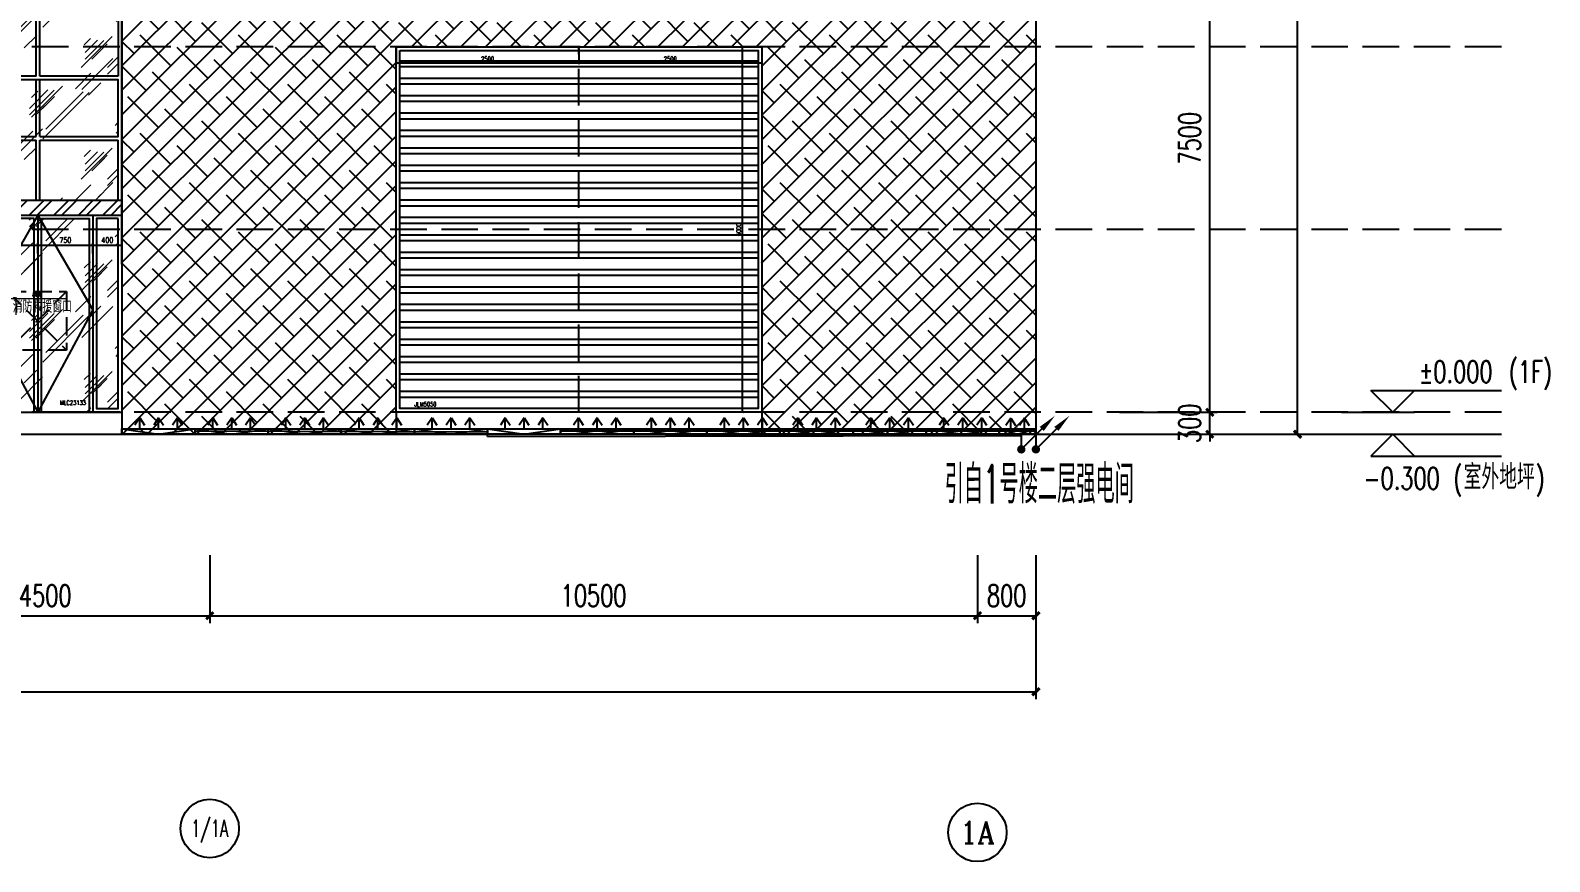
# Model space of a CAD drawing. Extents: x -2377130 to 293730, y -2 to 754590.
# Drawn here: x -1732193 to -1711414, y 511087 to 522465 of the extents above; entities that cross this region are included whole.
import ezdxf
from ezdxf.enums import TextEntityAlignment as Align

# ---------------------------------------------------------------- set-up
doc = ezdxf.new("R2010")
doc.units = 0
doc.header["$LTSCALE"] = 1000
doc.header["$MEASUREMENT"] = 0
for name, pattern in [('__DASH', [0.35, 0.25, -0.1]), ('DASH', [0.35, 0.25, -0.1]), ('DOTE', [2.42, 2, -0.2, 0.02, -0.2])]:
    doc.linetypes.add(name, pattern=pattern)
doc.layers.get('Defpoints').update_dxf_attribs({"color": 210})
doc.layers.add('.灯具', color=3, linetype='Continuous', lineweight=25)
doc.layers.add('A-WALL-HATCH', color=8, linetype='Continuous', lineweight=13)
for name, color, linetype in [('A-AXIS-D', 1, 'Continuous'), ('A-AXIS-DOTE', 14, 'DOTE'), ('A-HATCH-2', 251, 'Continuous'), ('A-LIN-V', 9, 'Continuous'), ('A-WINDOW', 140, 'Continuous'), ('A-门窗表显示尺寸', 160, 'Continuous'), ('AS-WALL', 40, 'Continuous'), ('DIM-照明', 3, 'Continuous'), ('DIM_ELEV', 3, 'Continuous'), ('EQUIP-照明', 3, 'Continuous'), ('LWIRE', 4, 'Continuous'), ('PUB_DIM', 3, 'Continuous'), ('PUB_TEXT', 7, 'Continuous'), ('建-文字', 7, 'Continuous'), ('照明-灯具', 3, 'Continuous')]:
    doc.layers.add(name, color=color, linetype=linetype)
doc.styles.add('_TCH_AXIS', font='COMPLEX', dxfattribs={"bigfont": 'GBCBIG'})
doc.styles.add('_TCH_DIM', font='SIMPLEX', dxfattribs={"bigfont": 'GBCBIG'})
doc.styles.add('_TCH_DIM_T3', font='SIMPLEX', dxfattribs={"width": 0.705882, "bigfont": 'GBCBIG'})
doc.styles.add('_TEL_DIM', font='SIMPLEX', dxfattribs={"width": 0.8, "height": 3.5, "bigfont": 'HZTXT'})
doc.styles.add('A-DIM_T3', font='SIMPLEX', dxfattribs={"width": 0.705882, "bigfont": 'GBCBIG'})
doc.styles.add('A-STANDARD', font='SIMPLEX', dxfattribs={"bigfont": 'GBCBIG'})
doc.styles.get("Standard").update_dxf_attribs({"font": 'gbenor.shx', "bigfont": 'gbcbig.shx'})
doc.styles.add('TG_LINETYPE', font='SIMPLEX', dxfattribs={"width": 0.8, "height": 3, "bigfont": 'HZTXT'})
doc.linetypes.add('灯带', pattern='A,0.4,-0.9,["线条1",TG_LINETYPE,S=0.1,R=0,X=-0.8,Y=-0.15],0', length=1.3)
doc.dimstyles.new('_TCH_ARCH&&100', dxfattribs={"dimtxt": 297.5, "dimasz": 100, "dimexe": 100, "dimexo": 100, "dimgap": 126.25, "dimtad": 1, "dimdec": 0, "dimzin": 0, "dimdsep": 46, "dimtxsty": '_TCH_DIM_T3', "dimblk": 'ARCHTICK', "dimcen": 0.09, "dimclrt": 7, "dimazin": 2, "dimtfac": 1, "dimtdec": 0, "dimtix": 1, "dimtmove": 2, "dimatfit": 3, "dimfxl": 0, "dimtolj": 1, "dimtzin": 0, "dimarcsym": 0})
doc.dimstyles.new('_TCH_ARCH&&20', dxfattribs={"dimtxt": 59.5, "dimasz": 20, "dimexe": 20, "dimexo": 20, "dimgap": 25.25, "dimtad": 1, "dimdec": 0, "dimzin": 0, "dimdsep": 46, "dimtxsty": '_TCH_DIM_T3', "dimblk": 'ARCHTICK', "dimcen": 0.09, "dimclrt": 7, "dimazin": 2, "dimtfac": 1, "dimtdec": 0, "dimtix": 1, "dimtmove": 2, "dimatfit": 3, "dimfxl": 0, "dimtolj": 1, "dimtzin": 0, "dimarcsym": 0})
doc.dimstyles.new('_TCH_ARCH&&25', dxfattribs={"dimtxt": 74.375, "dimasz": 25, "dimexe": 25, "dimexo": 25, "dimgap": 31.5625, "dimtad": 1, "dimdec": 0, "dimzin": 0, "dimdsep": 46, "dimtxsty": '_TCH_DIM_T3', "dimblk": 'ARCHTICK', "dimcen": 0.09, "dimclrt": 7, "dimazin": 2, "dimtfac": 1, "dimtdec": 0, "dimtix": 1, "dimtmove": 2, "dimatfit": 3, "dimfxl": 0, "dimtolj": 1, "dimtzin": 0, "dimarcsym": 0})
doc.dimstyles.new('A-DIM&&20', dxfattribs={"dimtxt": 59.5, "dimasz": 20, "dimexe": 20, "dimexo": 20, "dimgap": 25.25, "dimtad": 1, "dimdec": 0, "dimzin": 0, "dimdsep": 46, "dimtxsty": 'A-DIM_T3', "dimblk": 'ARCHTICK', "dimcen": 0.09, "dimclrt": 7, "dimazin": 2, "dimtfac": 1, "dimtdec": 0, "dimtix": 1, "dimtmove": 2, "dimatfit": 3, "dimfxl": 0, "dimtolj": 1, "dimtzin": 0, "dimarcsym": 0})
pattern_1 = [(45, (286619.6, 94784.9), (0, 1527.35065), [600, -360, 600, -360, 240, -523.28157]), (45, (286589.6, 94814.9), (0, 1527.35065), [480, -600, 360, -360, 420, -463.28157]), (45, (286589.6, 94904.9), (0, 1527.35065), [360, -720, 240, -360, 540, -463.28157]), (45, (286679.6, 94814.9), (0, 1527.35065), [360, -720, 300, -1303.2815]), (45, (286769.6, 94904.9), (0, 1527.35065), [180, -900, 120, -1483.2815]), (45, (286619.6, 95054.9), (0, 1527.35065), [120, -900, 120, -480, 300, -763.28157]), (45, (287159.6, 94964.9), (0, 1527.35065), [600, -900, 720, -475.2816]), (45, (287159.6, 94874.9), (0, 1527.35065), [840, -600, 900, -355.2816]), (45, (287309.6, 94994.9), (0, -1697.0563), [600, -840, 480, -763.2816]), (45, (287219.6, 95174.9), (0, 1527.35065), [300, -1200, 360, -823.2816]), (45, (287399.6, 95084.9), (0, 1527.35065), [240, -1200, 240, -1003.2815])]

# ---------------------------------------------------------------- blocks, each defined once
blk = doc.blocks.new('_ArchTick')
at = {"color": 0, "linetype": 'ByBlock', "const_width": 0.4}
blk.add_lwpolyline([(-0.5, -0.5), (0.5, 0.5)], dxfattribs=at)
blk = doc.blocks.new('*D649')
at = {"layer": 'A-门窗表显示尺寸', "color": 0, "lineweight": -2}
for p, q in [((-1640980, 522217), (-1640980, 522000)), ((-1638480, 522217), (-1638480, 522000)), ((-1640980, 522020), (-1638480, 522020))]:
    blk.add_line(p, q, dxfattribs=at)
at = {"layer": 'Defpoints', "color": 0}
for p in [(-1640980, 522237), (-1638480, 522237), (-1638480, 522020)]:
    blk.add_point(p, dxfattribs=at)
at = {"layer": 'A-门窗表显示尺寸', "color": 0, "lineweight": -2, "xscale": 20, "yscale": 20, "zscale": 20, "rotation": 180}
blk.add_blockref('_ArchTick', (-1640980, 522020), dxfattribs=at)
at = {"layer": 'A-门窗表显示尺寸', "color": 0, "lineweight": -2, "xscale": 20, "yscale": 20, "zscale": 20}
blk.add_blockref('_ArchTick', (-1638480, 522020), dxfattribs=at)
at = {"layer": 'A-门窗表显示尺寸', "color": 7, "insert": (-1639730, 522075), "char_height": 59.5, "attachment_point": 5, "style": 'A-DIM_T3'}
blk.add_mtext('\\A1;2500', dxfattribs=at)
blk = doc.blocks.new('*D650')
at = {"layer": 'A-门窗表显示尺寸', "color": 0, "lineweight": -2}
for p, q in [((-1643480, 522217), (-1643480, 522000)), ((-1640980, 522217), (-1640980, 522000)), ((-1643480, 522020), (-1640980, 522020))]:
    blk.add_line(p, q, dxfattribs=at)
at = {"layer": 'Defpoints', "color": 0}
for p in [(-1643480, 522237), (-1640980, 522237), (-1640980, 522020)]:
    blk.add_point(p, dxfattribs=at)
at = {"layer": 'A-门窗表显示尺寸', "color": 0, "lineweight": -2, "xscale": 20, "yscale": 20, "zscale": 20, "rotation": 180}
blk.add_blockref('_ArchTick', (-1643480, 522020), dxfattribs=at)
at = {"layer": 'A-门窗表显示尺寸', "color": 0, "lineweight": -2, "xscale": 20, "yscale": 20, "zscale": 20}
blk.add_blockref('_ArchTick', (-1640980, 522020), dxfattribs=at)
at = {"layer": 'A-门窗表显示尺寸', "color": 7, "insert": (-1642230, 522075), "char_height": 59.5, "attachment_point": 5, "style": 'A-DIM_T3'}
blk.add_mtext('\\A1;2500', dxfattribs=at)
blk = doc.blocks.new('*D651')
at = {"layer": 'A-门窗表显示尺寸', "color": 0, "lineweight": -2}
for p, q in [((-1638500, 522237), (-1638761, 522237)), ((-1638741, 517237), (-1638741, 522237)), ((-1638500, 517237), (-1638761, 517237))]:
    blk.add_line(p, q, dxfattribs=at)
at = {"layer": 'Defpoints', "color": 0}
for p in [(-1638741, 522237), (-1638480, 522237), (-1638480, 517237)]:
    blk.add_point(p, dxfattribs=at)
at = {"layer": 'A-门窗表显示尺寸', "color": 0, "lineweight": -2, "xscale": 20, "yscale": 20, "zscale": 20}
for p, rotation in [((-1638741, 522237), 90), ((-1638741, 517237), 270)]:
    blk.add_blockref('_ArchTick', p, dxfattribs=dict(at, rotation=rotation))
at = {"layer": 'A-门窗表显示尺寸', "color": 7, "insert": (-1638796, 519737), "char_height": 59.5, "attachment_point": 5, "rotation": 90, "style": 'A-DIM_T3'}
blk.add_mtext('\\A1;5000', dxfattribs=at)
blk = doc.blocks.new('*D673')
at = {"layer": 'Defpoints', "color": 0}
for p in [(-1737404, 510377), (-1736604, 510377), (-1736604, 510304)]:
    blk.add_point(p, dxfattribs=at)
at = {"layer": 'PUB_DIM', "color": 0, "lineweight": -2}
for p, q in [((-1737404, 510357), (-1737404, 510284)), ((-1736604, 510357), (-1736604, 510284)), ((-1737404, 510304), (-1736604, 510304))]:
    blk.add_line(p, q, dxfattribs=at)
at = {"layer": 'PUB_DIM', "color": 0, "lineweight": -2, "xscale": 20, "yscale": 20, "zscale": 20, "rotation": 180}
blk.add_blockref('_ArchTick', (-1737404, 510304), dxfattribs=at)
at = {"layer": 'PUB_DIM', "color": 0, "lineweight": -2, "xscale": 20, "yscale": 20, "zscale": 20}
blk.add_blockref('_ArchTick', (-1736604, 510304), dxfattribs=at)
at = {"layer": 'PUB_DIM', "color": 7, "insert": (-1737004, 510359), "char_height": 59.5, "attachment_point": 5, "style": '_TCH_DIM_T3'}
blk.add_mtext('\\A1;800', dxfattribs=at)
blk = doc.blocks.new('*D674')
at = {"layer": 'Defpoints', "color": 0}
for p in [(-1737342, 510399), (-1737291, 510399), (-1737342, 509599)]:
    blk.add_point(p, dxfattribs=at)
at = {"layer": 'PUB_DIM', "color": 0, "lineweight": -2}
for p, q in [((-1737322, 510399), (-1737271, 510399)), ((-1737291, 509599), (-1737291, 510399)), ((-1737322, 509599), (-1737271, 509599))]:
    blk.add_line(p, q, dxfattribs=at)
at = {"layer": 'PUB_DIM', "color": 0, "lineweight": -2, "xscale": 20, "yscale": 20, "zscale": 20}
for p, rotation in [((-1737291, 510399), 90), ((-1737291, 509599), 270)]:
    blk.add_blockref('_ArchTick', p, dxfattribs=dict(at, rotation=rotation))
at = {"layer": 'PUB_DIM', "color": 7, "insert": (-1737346, 509999), "char_height": 59.5, "attachment_point": 5, "rotation": 90, "style": '_TCH_DIM_T3'}
blk.add_mtext('\\A1;800', dxfattribs=at)
blk = doc.blocks.new('*D668')
at = {"layer": 'A-门窗表显示尺寸', "color": 0, "lineweight": -2}
for p, q in [((-1732840, 519410), (-1732840, 519550)), ((-1732840, 519525), (-1732090, 519525)), ((-1732090, 519410), (-1732090, 519550))]:
    blk.add_line(p, q, dxfattribs=at)
at = {"layer": 'Defpoints', "color": 0}
for p in [(-1732090, 519525), (-1732840, 519385), (-1732090, 519385)]:
    blk.add_point(p, dxfattribs=at)
at = {"layer": 'A-门窗表显示尺寸', "color": 0, "lineweight": -2, "xscale": 25, "yscale": 25, "zscale": 25, "rotation": 180}
blk.add_blockref('_ArchTick', (-1732840, 519525), dxfattribs=at)
at = {"layer": 'A-门窗表显示尺寸', "color": 0, "lineweight": -2, "xscale": 25, "yscale": 25, "zscale": 25}
blk.add_blockref('_ArchTick', (-1732090, 519525), dxfattribs=at)
at = {"layer": 'A-门窗表显示尺寸', "color": 7, "insert": (-1732465, 519594), "char_height": 74.4, "attachment_point": 5, "style": '_TCH_DIM_T3'}
blk.add_mtext('\\A1;750', dxfattribs=at)
blk = doc.blocks.new('*D669')
at = {"layer": 'A-门窗表显示尺寸', "color": 0, "lineweight": -2}
for p, q in [((-1732090, 519410), (-1732090, 519550)), ((-1732090, 519525), (-1731340, 519525)), ((-1731340, 519410), (-1731340, 519550))]:
    blk.add_line(p, q, dxfattribs=at)
at = {"layer": 'Defpoints', "color": 0}
for p in [(-1731340, 519525), (-1732090, 519385), (-1731340, 519385)]:
    blk.add_point(p, dxfattribs=at)
at = {"layer": 'A-门窗表显示尺寸', "color": 0, "lineweight": -2, "xscale": 25, "yscale": 25, "zscale": 25, "rotation": 180}
blk.add_blockref('_ArchTick', (-1732090, 519525), dxfattribs=at)
at = {"layer": 'A-门窗表显示尺寸', "color": 0, "lineweight": -2, "xscale": 25, "yscale": 25, "zscale": 25}
blk.add_blockref('_ArchTick', (-1731340, 519525), dxfattribs=at)
at = {"layer": 'A-门窗表显示尺寸', "color": 7, "insert": (-1731715, 519594), "char_height": 74.4, "attachment_point": 5, "style": '_TCH_DIM_T3'}
blk.add_mtext('\\A1;750', dxfattribs=at)
blk = doc.blocks.new('*D670')
at = {"layer": 'A-门窗表显示尺寸', "color": 0, "lineweight": -2}
for p, q in [((-1731340, 519410), (-1731340, 519550)), ((-1731340, 519525), (-1730940, 519525)), ((-1730940, 519410), (-1730940, 519550))]:
    blk.add_line(p, q, dxfattribs=at)
at = {"layer": 'Defpoints', "color": 0}
for p in [(-1730940, 519525), (-1731340, 519385), (-1730940, 519385)]:
    blk.add_point(p, dxfattribs=at)
at = {"layer": 'A-门窗表显示尺寸', "color": 0, "lineweight": -2, "xscale": 25, "yscale": 25, "zscale": 25, "rotation": 180}
blk.add_blockref('_ArchTick', (-1731340, 519525), dxfattribs=at)
at = {"layer": 'A-门窗表显示尺寸', "color": 0, "lineweight": -2, "xscale": 25, "yscale": 25, "zscale": 25}
blk.add_blockref('_ArchTick', (-1730940, 519525), dxfattribs=at)
at = {"layer": 'A-门窗表显示尺寸', "color": 7, "insert": (-1731140, 519594), "char_height": 74.4, "attachment_point": 5, "style": '_TCH_DIM_T3'}
blk.add_mtext('\\A1;400', dxfattribs=at)
blk = doc.blocks.new('*D481')
at = {"layer": 'A-AXIS-D', "color": 0, "lineweight": -2}
for p, q in [((-1844940, 515283), (-1844940, 513313)), ((-1718440, 515283), (-1718440, 513313)), ((-1844940, 513413), (-1718440, 513413))]:
    blk.add_line(p, q, dxfattribs=at)
at = {"layer": 'Defpoints', "color": 0}
for p in [(-1844940, 515383), (-1718440, 515383), (-1718440, 513413)]:
    blk.add_point(p, dxfattribs=at)
at = {"layer": 'A-AXIS-D', "color": 0, "lineweight": -2, "xscale": 100, "yscale": 100, "zscale": 100, "rotation": 180}
blk.add_blockref('_ArchTick', (-1844940, 513413), dxfattribs=at)
at = {"layer": 'A-AXIS-D', "color": 0, "lineweight": -2, "xscale": 100, "yscale": 100, "zscale": 100}
blk.add_blockref('_ArchTick', (-1718440, 513413), dxfattribs=at)
at = {"layer": 'A-AXIS-D', "color": 7, "insert": (-1781690, 513688), "char_height": 297.5, "attachment_point": 5, "style": '_TCH_DIM_T3'}
blk.add_mtext('\\A1;126500', dxfattribs=at)
blk = doc.blocks.new('*D425')
at = {"layer": 'A-AXIS-D', "color": 0, "lineweight": -2}
for p, q in [((-1716095, 531637), (-1714762, 531637)), ((-1714862, 516937), (-1714862, 531637)), ((-1716095, 516937), (-1714762, 516937))]:
    blk.add_line(p, q, dxfattribs=at)
at = {"layer": 'Defpoints', "color": 0}
for p in [(-1716195, 531637), (-1714862, 531637), (-1716195, 516937)]:
    blk.add_point(p, dxfattribs=at)
at = {"layer": 'A-AXIS-D', "color": 0, "lineweight": -2, "xscale": 100, "yscale": 100, "zscale": 100}
for p, rotation in [((-1714862, 531637), 90), ((-1714862, 516937), 270)]:
    blk.add_blockref('_ArchTick', p, dxfattribs=dict(at, rotation=rotation))
at = {"layer": 'A-AXIS-D', "color": 7, "insert": (-1715137, 524287), "char_height": 297.5, "attachment_point": 5, "rotation": 90, "style": '_TCH_DIM_T3'}
blk.add_mtext('\\A1;14700', dxfattribs=at)
blk = doc.blocks.new('*D424')
at = {"layer": 'A-AXIS-D', "color": 0, "lineweight": -2}
for p, q in [((-1717295, 517237), (-1715962, 517237)), ((-1716062, 517237), (-1716062, 517337)), ((-1716062, 516937), (-1716062, 517237)), ((-1717295, 516937), (-1715962, 516937)), ((-1716062, 516937), (-1716062, 516837))]:
    blk.add_line(p, q, dxfattribs=at)
at = {"layer": 'Defpoints', "color": 0}
for p in [(-1717395, 517237), (-1716062, 517237), (-1717395, 516937)]:
    blk.add_point(p, dxfattribs=at)
at = {"layer": 'A-AXIS-D', "color": 0, "lineweight": -2, "xscale": 100, "yscale": 100, "zscale": 100}
for p, rotation in [((-1716062, 517237), 270), ((-1716062, 516937), 90)]:
    blk.add_blockref('_ArchTick', p, dxfattribs=dict(at, rotation=rotation))
at = {"layer": 'A-AXIS-D', "color": 7, "insert": (-1716337, 517087), "char_height": 297.5, "attachment_point": 5, "rotation": 90, "style": '_TCH_DIM_T3'}
blk.add_mtext('\\A1;300', dxfattribs=at)
blk = doc.blocks.new('*D423')
at = {"layer": 'A-AXIS-D', "color": 0, "lineweight": -2}
for p, q in [((-1717295, 524737), (-1715962, 524737)), ((-1716062, 517237), (-1716062, 524737)), ((-1717295, 517237), (-1715962, 517237))]:
    blk.add_line(p, q, dxfattribs=at)
at = {"layer": 'Defpoints', "color": 0}
for p in [(-1717395, 524737), (-1716062, 524737), (-1717395, 517237)]:
    blk.add_point(p, dxfattribs=at)
at = {"layer": 'A-AXIS-D', "color": 0, "lineweight": -2, "xscale": 100, "yscale": 100, "zscale": 100}
for p, rotation in [((-1716062, 524737), 90), ((-1716062, 517237), 270)]:
    blk.add_blockref('_ArchTick', p, dxfattribs=dict(at, rotation=rotation))
at = {"layer": 'A-AXIS-D', "color": 7, "insert": (-1716337, 520987), "char_height": 297.5, "attachment_point": 5, "rotation": 90, "style": '_TCH_DIM_T3'}
blk.add_mtext('\\A1;7500', dxfattribs=at)
blk = doc.blocks.new('*D392')
at = {"layer": 'A-AXIS-D', "color": 0, "lineweight": -2}
for p, q in [((-1734240, 515283), (-1734240, 514353)), ((-1729740, 515283), (-1729740, 514353)), ((-1734240, 514453), (-1729740, 514453))]:
    blk.add_line(p, q, dxfattribs=at)
at = {"layer": 'Defpoints', "color": 0}
for p in [(-1734240, 515383), (-1729740, 515383), (-1729740, 514453)]:
    blk.add_point(p, dxfattribs=at)
at = {"layer": 'A-AXIS-D', "color": 0, "lineweight": -2, "xscale": 100, "yscale": 100, "zscale": 100, "rotation": 180}
blk.add_blockref('_ArchTick', (-1734240, 514453), dxfattribs=at)
at = {"layer": 'A-AXIS-D', "color": 0, "lineweight": -2, "xscale": 100, "yscale": 100, "zscale": 100}
blk.add_blockref('_ArchTick', (-1729740, 514453), dxfattribs=at)
at = {"layer": 'A-AXIS-D', "color": 7, "insert": (-1731990, 514728), "char_height": 297.5, "attachment_point": 5, "style": '_TCH_DIM_T3'}
blk.add_mtext('\\A1;4500', dxfattribs=at)
blk = doc.blocks.new('*D391')
at = {"layer": 'A-AXIS-D', "color": 0, "lineweight": -2}
for p, q in [((-1729740, 515283), (-1729740, 514353)), ((-1719240, 515283), (-1719240, 514353)), ((-1729740, 514453), (-1719240, 514453))]:
    blk.add_line(p, q, dxfattribs=at)
at = {"layer": 'Defpoints', "color": 0}
for p in [(-1729740, 515383), (-1719240, 515383), (-1719240, 514453)]:
    blk.add_point(p, dxfattribs=at)
at = {"layer": 'A-AXIS-D', "color": 0, "lineweight": -2, "xscale": 100, "yscale": 100, "zscale": 100, "rotation": 180}
blk.add_blockref('_ArchTick', (-1729740, 514453), dxfattribs=at)
at = {"layer": 'A-AXIS-D', "color": 0, "lineweight": -2, "xscale": 100, "yscale": 100, "zscale": 100}
blk.add_blockref('_ArchTick', (-1719240, 514453), dxfattribs=at)
at = {"layer": 'A-AXIS-D', "color": 7, "insert": (-1724490, 514728), "char_height": 297.5, "attachment_point": 5, "style": '_TCH_DIM_T3'}
blk.add_mtext('\\A1;10500', dxfattribs=at)
blk = doc.blocks.new('*D390')
at = {"layer": 'A-AXIS-D', "color": 0, "lineweight": -2}
for p, q in [((-1719240, 515283), (-1719240, 514353)), ((-1718440, 515283), (-1718440, 514353)), ((-1719240, 514453), (-1718440, 514453))]:
    blk.add_line(p, q, dxfattribs=at)
at = {"layer": 'Defpoints', "color": 0}
for p in [(-1719240, 515383), (-1718440, 515383), (-1718440, 514453)]:
    blk.add_point(p, dxfattribs=at)
at = {"layer": 'A-AXIS-D', "color": 0, "lineweight": -2, "xscale": 100, "yscale": 100, "zscale": 100, "rotation": 180}
blk.add_blockref('_ArchTick', (-1719240, 514453), dxfattribs=at)
at = {"layer": 'A-AXIS-D', "color": 0, "lineweight": -2, "xscale": 100, "yscale": 100, "zscale": 100}
blk.add_blockref('_ArchTick', (-1718440, 514453), dxfattribs=at)
at = {"layer": 'A-AXIS-D', "color": 7, "insert": (-1718840, 514728), "char_height": 297.5, "attachment_point": 5, "style": '_TCH_DIM_T3'}
blk.add_mtext('\\A1;800', dxfattribs=at)
blk = doc.blocks.new('12z7')
at = {"color": 3}
blk.add_lwpolyline([(12024483, 121558), (12024983, 121483), (12025483, 121558)], dxfattribs=at)
for p in [(12024483, 121520), (12024983, 121483), (12024984, 121558), (12025483, 121520)]:
    blk.add_point(p, dxfattribs=at)
at = {"layer": '照明-灯具', "color": 3}
for p, q in [((12024726, 121707), (12024659, 121607)), ((12024726, 121558), (12024726, 121707)), ((12024726, 121707), (12024792, 121607)), ((12024984, 121707), (12024917, 121607)), ((12024984, 121558), (12024984, 121707)), ((12024984, 121707), (12025050, 121607)), ((12025242, 121707), (12025175, 121607)), ((12025242, 121558), (12025242, 121707)), ((12025242, 121707), (12025308, 121607))]:
    blk.add_line(p, q, dxfattribs=at)
blk.add_lwpolyline([(12024483, 121558), (12025483, 121558), (12025483, 121483), (12024483, 121483)], close=True, dxfattribs=at)
for p in [(12024483, 121520), (12024483, 121483), (12024983, 121558), (12024984, 121558)]:
    blk.add_point(p, dxfattribs=at)
at = {"layer": '照明-灯具', "color": 3, "style": '_TEL_DIM', "flags": 1}
for tag in ['A', 'REMARK']:
    blk.add_attdef(tag, text='', height=0.01, dxfattribs=at).set_placement((12024984, 121558), align=Align.MIDDLE_CENTER)
blk = doc.blocks.new('$equip_U$00000150(SEELE-PC)')
at = {"color": 8}
for p in [(0, 0), (-1, -0.075), (0, -0.15), (1, -0.075)]:
    blk.add_point(p, dxfattribs=at)
at = {"color": 8, "xscale": 0.002, "yscale": 0.002, "zscale": 0.002}
blk.add_blockref('12z7', (-24049.967, -243.115), dxfattribs=at)
at = {"color": 7, "style": '_TEL_DIM', "flags": 1}
for tag in ['A', 'REMARK']:
    blk.add_attdef(tag, text='', height=0.00002, dxfattribs=at).set_placement((0, 0), align=Align.MIDDLE_CENTER)
blk = doc.blocks.new('$equip_U$00000075(LAPTOP-0UNQ9FSO)')
at = {"color": 4, "linetype": '灯带'}
blk.add_blockref('$equip_U$00000150(SEELE-PC)', (1, 0.15), dxfattribs=at)
at = {"color": 7, "style": '_TEL_DIM', "flags": 1}
for tag in ['A', 'REMARK']:
    blk.add_attdef(tag, text='', height=0.00002, dxfattribs=at).set_placement((0, 0), align=Align.MIDDLE_CENTER)
blk = doc.blocks.new('146x')
at = {"color": 3}
blk.add_lwpolyline([(12025517, 121565), (12025767, 121490), (12026017, 121565)], dxfattribs=at)
for p in [(12025767, 121565), (12025517, 121527), (12025767, 121490), (12026017, 121527), (12026017, 121527)]:
    blk.add_point(p, dxfattribs=at)
at = {"layer": '照明-灯具', "color": 3}
for p, q in [((12025673, 121711), (12025607, 121611)), ((12025673, 121711), (12025739, 121611)), ((12025673, 121565), (12025673, 121711)), ((12025861, 121711), (12025795, 121611)), ((12025861, 121565), (12025861, 121711)), ((12025861, 121711), (12025927, 121611))]:
    blk.add_line(p, q, dxfattribs=at)
blk.add_lwpolyline([(12025517, 121565), (12026017, 121565), (12026017, 121490), (12025517, 121490)], close=True, dxfattribs=at)
for p in [(12025767, 121565), (12025767, 121565), (12025517, 121527), (12025517, 121527), (12025517, 121490), (12025517, 121490), (12025767, 121490), (12026017, 121527), (12026017, 121527), (12026017, 121490)]:
    blk.add_point(p, dxfattribs=at)
at = {"layer": '照明-灯具', "color": 3, "style": '_TEL_DIM', "flags": 1}
for tag, p in [('A', (12025767, 121565)), ('REMARK', (12025767, 121565)), ('REMARK', (12025767, 121490)), ('A', (12025767, 121490))]:
    blk.add_attdef(tag, text='', height=0.01, dxfattribs=at).set_placement(p, align=Align.MIDDLE_CENTER)
blk = doc.blocks.new('$equip_U$00000151(SEELE-PC)')
at = {"color": 8}
for p in [(0, 0), (-0.5, -0.075), (0, -0.15), (0.5, -0.075)]:
    blk.add_point(p, dxfattribs=at)
at = {"color": 8, "xscale": 0.002, "yscale": 0.002, "zscale": 0.002}
blk.add_blockref('146x', (-24051.534, -243.13), dxfattribs=at)
at = {"color": 7, "style": '_TEL_DIM', "flags": 1}
for tag in ['A', 'REMARK']:
    blk.add_attdef(tag, text='', height=0.00002, dxfattribs=at).set_placement((0, 0), align=Align.MIDDLE_CENTER)
blk = doc.blocks.new('$equip_U$00000076(LAPTOP-0UNQ9FSO)')
at = {"color": 4}
blk.add_blockref('$equip_U$00000151(SEELE-PC)', (0.5, 0.15), dxfattribs=at)
at = {"color": 7, "style": '_TEL_DIM', "flags": 1}
for tag in ['A', 'REMARK']:
    blk.add_attdef(tag, text='', height=0.00002, dxfattribs=at).set_placement((0, 0), align=Align.MIDDLE_CENTER)
blk = doc.blocks.new('$TelecSys$00000079')
for p, q in [((0.7, 0.7), (0, 0)), ((0.104, 0.104), (0.104, 0.104)), ((-0.104, -0.104), (-0.104, -0.104))]:
    blk.add_line(p, q)
at = {"const_width": 0.142}
blk.add_lwpolyline([(-0.071, 0, 1), (0.071, 0, 1)], format="xyb", close=True, dxfattribs=at)
blk.add_solid([(0.63, 0.77), (0.77, 0.63), (1.15, 1.15)])
at = {"width": 0.8, "flags": 9}
blk.add_attdef('A', (0, 0), '', height=0.00002, dxfattribs=at)
blk = doc.blocks.new('JLM5050')
at = {"layer": 'A-HATCH-2'}
h = blk.add_hatch(dxfattribs=at)
h.set_pattern_fill('ANSI32', color=8, scale=50, angle=45)
h.set_pattern_definition([(180, (0, 0), (-1e-14, -238.125), []), (180, (-79.38, 79.38), (-1e-14, -238.125), [])])
h.paths.add_polyline_path([(-1643430.2, 522187.5), (-1638530.2, 522187.5), (-1638530.2, 517287.5), (-1643430.2, 517287.5)])
at = {"layer": 'A-AXIS-DOTE', "color": 8, "linetype": '__DASH', "ltscale": 2}
blk.add_line((-1640980.2, 517237.5), (-1640980.2, 522237.5), dxfattribs=at)
at = {"layer": 'A-LIN-V', "color": 8}
blk.add_lwpolyline([(-1643480.2, 522237.5), (-1638480.2, 522237.5), (-1638480.2, 517237.5), (-1643480.2, 517237.5)], close=True, dxfattribs=at)
at = {"layer": 'A-门窗表显示尺寸', "color": 8}
blk.add_lwpolyline([(-1643430.2, 522187.5), (-1638530.2, 522187.5), (-1638530.2, 517287.5), (-1643430.2, 517287.5)], close=True, dxfattribs=at)
at = {"layer": 'A-门窗表显示尺寸', "color": 8, "style": 'A-STANDARD', "width": 0.705882}
blk.add_text('JLM5050', height=59.5, dxfattribs=at).set_placement((-1643230, 517317.5))
at = {"layer": 'A-门窗表显示尺寸', "color": 8}
for p1, p2, distance, picture, middle in [((-1643480.2, 522237.5), (-1640980.2, 522237.5), -217.5, '*D650', (-1642230.2, 522075)), ((-1640980.2, 522237.5), (-1638480.2, 522237.5), -217.5, '*D649', (-1639730.2, 522075)), ((-1638480.2, 517237.5), (-1638480.2, 522237.5), 260.4, '*D651', (-1638795.6, 519737.5))]:
    dim = blk.add_aligned_dim(p1=p1, p2=p2, distance=distance, dimstyle='A-DIM&&20', dxfattribs=at)
    dim.commit()
    dim.dimension.update_dxf_attribs({"geometry": picture, "text_midpoint": middle})
blk = doc.blocks.new('4342343')
at = {"layer": 'A-LIN-V', "color": 8, "linetype": 'DASH'}
blk.add_lwpolyline([(-1737403.7, 510398.7), (-1736603.7, 510398.7), (-1736603.7, 509598.7), (-1737403.7, 509598.7)], close=True, dxfattribs=at)
for points in [[(-1737403.7, 510398.7), (-1736603.7, 509598.7)], [(-1736603.7, 510398.7), (-1737403.7, 509598.7)]]:
    blk.add_lwpolyline(points, dxfattribs=at)
at = {"layer": '建-文字', "color": 8, "style": 'A-STANDARD'}
blk.add_text('消防救援窗口', height=168.79, dxfattribs=at).set_placement((-1737340, 510110))
at = {"layer": 'PUB_DIM', "color": 8}
for p1, p2, distance, picture, middle in [((-1737403.7, 510377.4), (-1736603.7, 510377.4), -73.3, '*D673', (-1737003.7, 510359.1)), ((-1737342.5, 509598.7), (-1737342.5, 510398.7), -51.4, '*D674', (-1737346.1, 509998.7))]:
    dim = blk.add_aligned_dim(p1=p1, p2=p2, distance=distance, dimstyle='_TCH_ARCH&&20', dxfattribs=at)
    dim.commit()
    dim.dimension.update_dxf_attribs({"geometry": picture, "text_midpoint": middle})
blk = doc.blocks.new('w42343243')
at = {"layer": 'A-HATCH-2'}
h = blk.add_hatch(dxfattribs=at)
h.set_pattern_fill('ANSI32', color=8, scale=50)
h.set_pattern_definition([(45, (0, -100), (-168.379802, 168.379802), []), (45, (112.25, -100), (-168.379802, 168.379802), [])])
h.paths.add_polyline_path([(-1733240.4, 520137.5), (-1730940.4, 520137.5), (-1730940.4, 519937.5), (-1733240.4, 519937.5)])
at = {"layer": 'A-WALL-HATCH'}
h = blk.add_hatch(dxfattribs=at)
h.set_pattern_fill('玻璃2', color=8, scale=100)
h.set_pattern_definition(pattern_1)
h.paths.add_polyline_path([(-1733190.4, 520137.5), (-1730990.4, 520137.5), (-1730990.4, 530537.5), (-1733190.4, 530537.5)])
h = blk.add_hatch(dxfattribs=at)
h.set_pattern_fill('玻璃2', color=8, scale=100)
h.set_pattern_definition(pattern_1)
h.paths.add_polyline_path([(-1733190.4, 519887.5), (-1730990.4, 519887.5), (-1730990.4, 517237.5), (-1733190.4, 517237.5)])
at = {"layer": 'A-LIN-V', "color": 8}
for points in [[(-1732090.4, 519937.5), (-1732840.4, 518630), (-1732090.4, 517237.5)], [(-1732090.4, 519937.5), (-1731340.4, 518637.5), (-1732090.4, 517237.5)]]:
    blk.add_lwpolyline(points, dxfattribs=at)
at = {"layer": 'A-WINDOW', "color": 8}
for p, q in [((-1730940.4, 530587.5), (-1730940.4, 517237.5)), ((-1730940.4, 519262.5), (-1730940.4, 525637.5)), ((-1732115.4, 521837.5), (-1732115.4, 523037.5)), ((-1732065.4, 521837.5), (-1732065.4, 523037.5)), ((-1730990.4, 523037.5), (-1730990.4, 521837.5)), ((-1732115.4, 521837.5), (-1733190.4, 521837.5)), ((-1732115.4, 521012.5), (-1732115.4, 521787.5)), ((-1730990.4, 521837.5), (-1732065.4, 521837.5)), ((-1732065.4, 521012.5), (-1732065.4, 521787.5)), ((-1733190.4, 520962.5), (-1732115.4, 520962.5)), ((-1732115.4, 520137.5), (-1732115.4, 520962.5)), ((-1732065.4, 520962.5), (-1730990.4, 520962.5)), ((-1732065.4, 520137.5), (-1732065.4, 520962.5)), ((-1730990.4, 520137.5), (-1730990.4, 520962.5)), ((-1732115.4, 520137.5), (-1733190.4, 520137.5)), ((-1730990.4, 520137.5), (-1732065.4, 520137.5)), ((-1732090.4, 519937.5), (-1732090.4, 517237.5)), ((-1731340.4, 519937.5), (-1731340.4, 517237.5)), ((-1733240.4, 517237.5), (-1730940.4, 517237.5))]:
    blk.add_line(p, q, dxfattribs=at)
for points in [[(-1732065.4, 521787.5), (-1733190.4, 521787.5), (-1733190.4, 521012.5), (-1732115.4, 521012.5)], [(-1732065.4, 521012.5), (-1730990.4, 521012.5), (-1730990.4, 521787.5), (-1732065.4, 521787.5)]]:
    blk.add_lwpolyline(points, dxfattribs=at)
for points in [[(-1733240.4, 519937.5), (-1730940.4, 519937.5), (-1730940.4, 520137.5), (-1733240.4, 520137.5)], [(-1732140.4, 519887.5), (-1732790.4, 519887.5), (-1732790.4, 517237.5), (-1732140.4, 517237.5)], [(-1732040.4, 519887.5), (-1731390.4, 519887.5), (-1731390.4, 517237.5), (-1732040.4, 517237.5)], [(-1730990.4, 519887.5), (-1731290.4, 519887.5), (-1731290.4, 517287.5), (-1730990.4, 517287.5)]]:
    blk.add_lwpolyline(points, close=True, dxfattribs=at)
at = {"layer": 'A-WALL-HATCH', "color": 8}
blk.add_blockref('4342343', (4905, 8490), dxfattribs=at)
at = {"layer": 'A-门窗表显示尺寸', "color": 8, "style": 'A-STANDARD', "width": 0.705882}
blk.add_text('MLC23133', height=59.5, dxfattribs=at).set_placement((-1731789.8, 517337.5))
at = {"layer": 'A-门窗表显示尺寸', "color": 8}
for p1, p2, picture, middle in [((-1732840.4, 519385), (-1732090.4, 519385), '*D668', (-1732465.4, 519593.7)), ((-1732090.4, 519385), (-1731340.4, 519385), '*D669', (-1731715.4, 519593.7)), ((-1731340.4, 519385), (-1730940.4, 519385), '*D670', (-1731140.4, 519593.7))]:
    dim = blk.add_aligned_dim(p1=p1, p2=p2, distance=140, dimstyle='_TCH_ARCH&&25', dxfattribs=at)
    dim.commit()
    dim.dimension.update_dxf_attribs({"geometry": picture, "text_midpoint": middle})

msp = doc.modelspace()

# ---------------------------------------------------------------- hatches: boundary and pattern name
at = {"layer": 'A-HATCH-2'}
h = msp.add_hatch(dxfattribs=at)
h.set_pattern_fill('ANSI38', color=8, scale=150)
h.set_pattern_definition([(45, (0, 0), (-168.379802, 168.379802), []), (135, (0, 0), (-505.139407, 168.379802), [595.3125, -357.1875])])
h.paths.add_polyline_path([(-1730940.4, 516937.5), (-1727190.4, 516937.5), (-1727190.4, 522237.5), (-1722190.4, 522237.5), (-1722190.4, 516937.5), (-1718440.4, 516937.5), (-1718440.4, 531687.5), (-1730940.4, 531687.5)])

# ---------------------------------------------------------------- linework, layer by layer
at = {"layer": 'A-AXIS-D', "color": 8}
for centre in [(-1729740.4, 511541.7), (-1719240.4, 511487.5)]:
    msp.add_circle(centre, 400, dxfattribs=at)
at = {"layer": 'A-AXIS-DOTE', "color": 8, "linetype": '__DASH', "ltscale": 2}
for p, q in [((-1712071.9, 522237.5), (-1851898.1, 522237.5)), ((-1712071.9, 519737.5), (-1851898.1, 519737.5)), ((-1712071.9, 517237.5), (-1851898.1, 517237.5))]:
    msp.add_line(p, q, dxfattribs=at)
at = {"layer": 'A-LIN-V', "color": 8}
for p, q in [((-1718440.4, 531737.5), (-1718440.4, 516937.5)), ((-1730940.4, 517237.5), (-1730940.4, 516937.5)), ((-1727190.4, 517237.5), (-1727190.4, 516937.5)), ((-1722190.4, 517237.5), (-1722190.4, 516937.5))]:
    msp.add_line(p, q, dxfattribs=at)
at = {"layer": 'AS-WALL', "color": 8}
msp.add_line((-1851898.1, 516937.5), (-1712071.9, 516937.5), dxfattribs=at)
at = {"layer": 'DIM-照明', "color": 6}
for points in [[(-1725940.4, 516907.5), (-1725940.4, 516967.5), (-1729940.4, 516980)], [(-1725940.4, 516907.5), (-1718640, 516920), (-1718640, 516730)], [(-1718440.4, 516979.8), (-1724940.4, 516979.8)], [(-1718440.4, 516980), (-1718440.4, 516740)]]:
    msp.add_lwpolyline(points, dxfattribs=at)
at = {"layer": 'DIM_ELEV', "color": 8}
for p, q in [((-1713559.9, 517237.5), (-1713859.9, 517537.5)), ((-1713859.9, 517537.5), (-1712071.9, 517537.5)), ((-1713559.9, 517237.5), (-1713259.9, 517537.5)), ((-1714259.9, 517237.5), (-1713259.9, 517237.5)), ((-1714259.9, 516937.5), (-1713259.9, 516937.5)), ((-1713559.9, 516937.5), (-1713859.9, 516637.5)), ((-1713559.9, 516937.5), (-1713259.9, 516637.5)), ((-1713859.9, 516637.5), (-1712071.9, 516637.5))]:
    msp.add_line(p, q, dxfattribs=at)

# ---------------------------------------------------------------- block references
at = {"layer": 'A-LIN-V', "color": 8}
for name, p in [('w42343243', (0, 0)), ('JLM5050', (-83710.2, 0))]:
    msp.add_blockref(name, p, dxfattribs=at)
at = {"layer": 'EQUIP-照明', "color": 8, "xscale": 500, "yscale": 500, "zscale": 500}
for name, p in [('$equip_U$00000075(LAPTOP-0UNQ9FSO)', (-1730940.4, 516937.5)), ('$equip_U$00000075(LAPTOP-0UNQ9FSO)', (-1729940.4, 516937.5)), ('$equip_U$00000075(LAPTOP-0UNQ9FSO)', (-1728940.4, 516937.5)), ('$equip_U$00000075(LAPTOP-0UNQ9FSO)', (-1727940.4, 516937.5)), ('$equip_U$00000075(LAPTOP-0UNQ9FSO)', (-1726940.4, 516937.5)), ('$equip_U$00000075(LAPTOP-0UNQ9FSO)', (-1725940.4, 516937.5)), ('$equip_U$00000075(LAPTOP-0UNQ9FSO)', (-1724940.4, 516937.5)), ('$equip_U$00000075(LAPTOP-0UNQ9FSO)', (-1723940.4, 516937.5)), ('$equip_U$00000075(LAPTOP-0UNQ9FSO)', (-1722940.4, 516937.5)), ('$equip_U$00000075(LAPTOP-0UNQ9FSO)', (-1721940.4, 516937.5)), ('$equip_U$00000075(LAPTOP-0UNQ9FSO)', (-1720940.4, 516937.5)), ('$equip_U$00000075(LAPTOP-0UNQ9FSO)', (-1719940.4, 516937.5)), ('$equip_U$00000076(LAPTOP-0UNQ9FSO)', (-1718940.4, 516937.5))]:
    msp.add_blockref(name, p, dxfattribs=at)
at = {"layer": 'LWIRE', "color": 6, "xscale": 400, "yscale": 400, "zscale": 400}
for p in [(-1718640, 516730), (-1718440.4, 516730)]:
    msp.add_blockref('$TelecSys$00000079', p, dxfattribs=at)

# ---------------------------------------------------------------- texts
at = {"layer": '.灯具', "color": 7, "linetype": 'ByBlock', "style": '_TEL_DIM', "width": 0.5}
msp.add_text('引自1号楼二层强电间', height=525, rotation=0.00525, dxfattribs=at).set_placement((-1719687.5, 515989.9))
at = {"layer": 'PUB_TEXT', "color": 8, "style": '_TCH_DIM', "width": 0.705882}
for s, p in [('%%P0.000', (-1713201.9, 517642.5)), ('(1F)', (-1711971.9, 517642.5)), ('-0.300', (-1713960, 516182.5)), ('(', (-1712730, 516182.5)), (')', (-1711607, 516182.5))]:
    msp.add_text(s, height=297.5, dxfattribs=at).set_placement(p)
at = {"layer": 'PUB_TEXT', "color": 8, "style": '_TCH_DIM'}
msp.add_text('室外地坪', height=337.59, dxfattribs=at).set_placement((-1712590, 516182.5))
at = {"layer": 'PUB_TEXT', "color": 8, "style": '_TCH_AXIS', "width": 0.65625}
msp.add_text('1/1A', height=232.83, dxfattribs=at).set_placement((-1729995.1, 511425.3), (-1729485.7, 511425.3), align=Align.FIT)
at = {"layer": 'PUB_TEXT', "color": 8, "style": '_TCH_AXIS'}
msp.add_text('1A', height=300.65, dxfattribs=at).set_placement((-1719476.6, 511337.1), (-1719004.2, 511337.1), align=Align.FIT)

# ---------------------------------------------------------------- dimensions: what is measured, and where the dimension line sits
at = {"layer": 'A-AXIS-D', "color": 8}
for p1, p2, picture, middle in [((-1716194.9, 516937.5), (-1716194.9, 531637.5), '*D425', (-1715136.6, 524287.5)), ((-1717394.9, 517237.5), (-1717394.9, 524737.5), '*D423', (-1716336.6, 520987.5)), ((-1717394.9, 516937.5), (-1717394.9, 517237.5), '*D424', (-1716336.6, 517087.5))]:
    dim = msp.add_aligned_dim(p1=p1, p2=p2, distance=-1333.3, dimstyle='_TCH_ARCH&&100', dxfattribs=at)
    dim.commit()
    dim.dimension.update_dxf_attribs({"geometry": picture, "text_midpoint": middle})
for base, p1, p2, picture, middle in [((-1718440.4, 513413.4), (-1844940.4, 515382.8), (-1718440.4, 515382.8), '*D481', (-1781690.4, 513688.4)), ((-1729740.4, 514453.4), (-1734240.4, 515382.8), (-1729740.4, 515382.8), '*D392', (-1731990.4, 514728.4)), ((-1719240.4, 514453.4), (-1729740.4, 515382.8), (-1719240.4, 515382.8), '*D391', (-1724490.4, 514728.4)), ((-1718440.4, 514453.4), (-1719240.4, 515382.8), (-1718440.4, 515382.8), '*D390', (-1718840.4, 514728.4))]:
    dim = msp.add_linear_dim(base=base, p1=p1, p2=p2, angle=0, dimstyle='_TCH_ARCH&&100', override={"dimgap": 0}, dxfattribs=at)
    dim.commit()
    dim.dimension.update_dxf_attribs({"geometry": picture, "text_midpoint": middle, "dimtype": 161})

doc.saveas('drawing.dxf')
